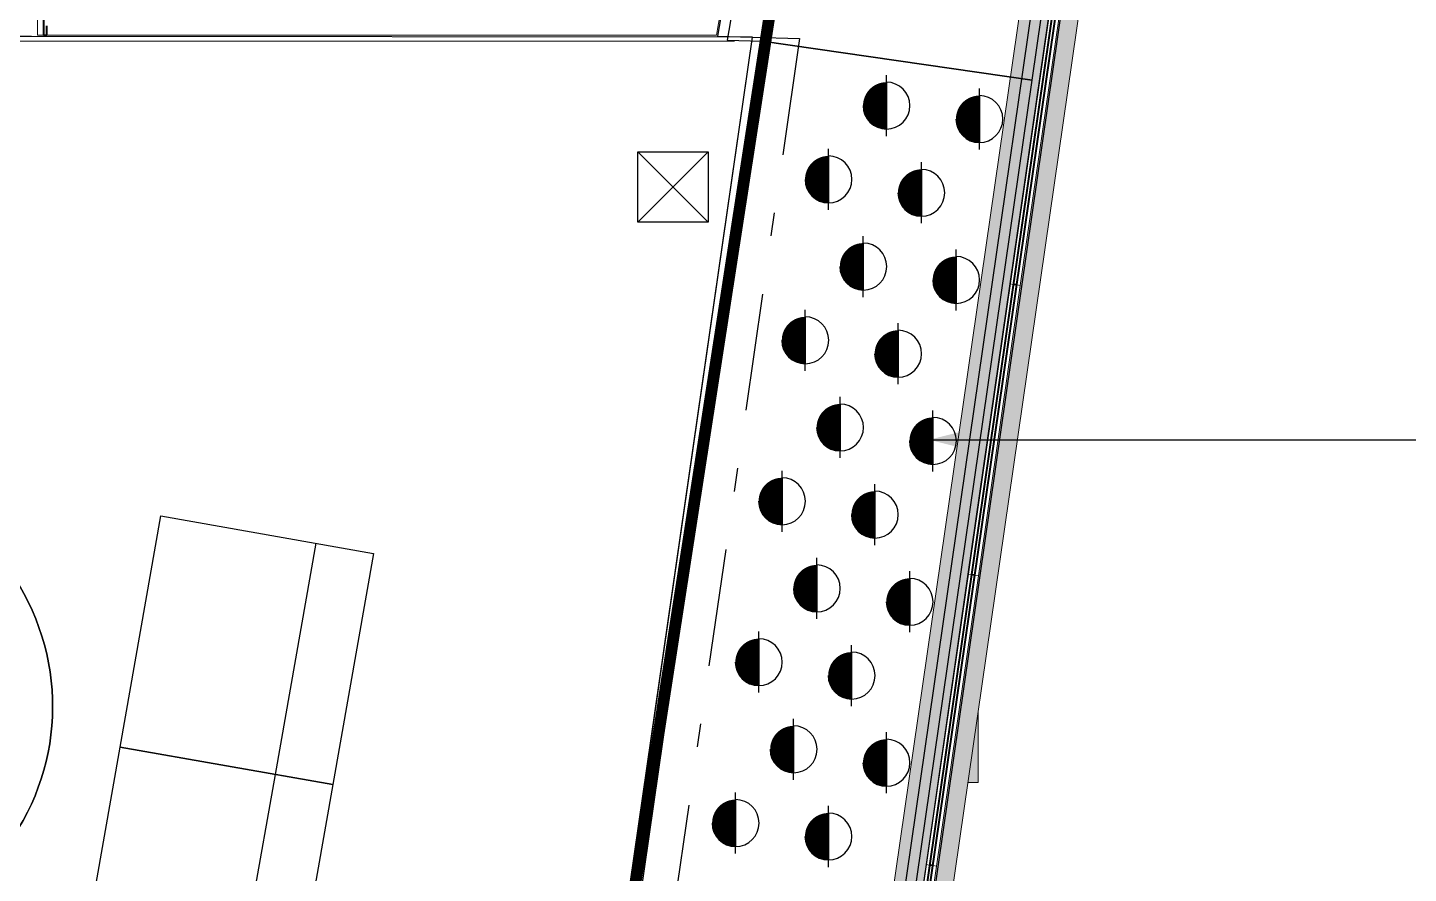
# Model space of a CAD drawing. Extents: x -14.2 to 52.3, y 2.5 to 90.9.
# Drawn here: x 39.4 to 45.28, y 10.58 to 14.18 of the extents above; entities that cross this region are included whole.
import ezdxf

# ---------------------------------------------------------------- set-up
doc = ezdxf.new("R2010")
doc.units = 0
for name, pattern in [('limpo_PINI-PSG-PE-0102-LAZ-R00$0$DAA_Traço Ponto', [10, 5, -2.5, 0, -2.5]), ('limpo_PINI-PSG-PE-0102-LAZ-R00$0$DASHDOT', [1, 0.5, -0.25, 0, -0.25]), ('limpo_PINI-PSG-PE-0102-LAZ-R00$0$HIDDEN', [0.375, 0.25, -0.125])]:
    doc.linetypes.add(name, pattern=pattern)
for name, color, linetype in [('FOR_CONTROL', 2, 'Continuous'), ('LEGENDA', 2, 'Continuous'), ('limpo_PINI-PSG-PE-0102-LAZ-R00$0$PA_EXTE_1', 1, 'Continuous'), ('limpo_PINI-PSG-PE-0102-LAZ-R00$0$PA_EXTE_3', 3, 'Continuous'), ('limpo_PINI-PSG-PE-0102-LAZ-R00$0$PA_MOBI', 1, 'Continuous'), ('limpo_PINI-PSG-PE-0102-LAZ-R00$0$PA_PISO_1', 11, 'Continuous'), ('limpo_PINI-PSG-PE-0102-LAZ-R00$0$PA_PROJ_I', 2, 'limpo_PINI-PSG-PE-0102-LAZ-R00$0$DASHDOT'), ('limpo_PINI-PSG-PE-0102-LAZ-R00$0$PA_PROJ_S_AUX', 212, 'limpo_PINI-PSG-PE-0102-LAZ-R00$0$HIDDEN'), ('limpo_PINI-PSG-PE-0102-LAZ-R00$0$QUADROS', 1, 'Continuous'), ('limpo_PINI-PSG-PE-0102-LAZ-R00$0$XR_ARQT', 7, 'Continuous'), ('limpo_PINI-PSG-PE-0102-LAZ-R00$0$XR_ELET', 31, 'Continuous'), ('PLANTIO1', 2, 'Continuous'), ('XR_ARQT', 7, 'Continuous')]:
    doc.layers.add(name, color=color, linetype=linetype)
for name, color, linetype, lineweight in [('limpo_PINI-PSG-PE-0102-LAZ-R00$0$A-DETL', 1, 'Continuous', 5), ('limpo_PINI-PSG-PE-0102-LAZ-R00$0$A-GLAZ-CURT', 52, 'Continuous', 5), ('limpo_PINI-PSG-PE-0102-LAZ-R00$0$A-WALL', 1, 'Continuous', 5), ('limpo_PINI-PSG-PE-0102-LAZ-R00$0$A-WALL-FNSH', 1, 'Continuous', 40), ('limpo_PINI-PSG-PE-0102-LAZ-R00$0$ARQ_PISO', 23, 'Continuous', 5), ('limpo_PINI-PSG-PE-0102-LAZ-R00$0$LAYOUT_AMB_LAZ_dwg', 8, 'Continuous', 5), ('limpo_PINI-PSG-PE-0102-LAZ-R00$0$S-BEAM', 12, 'Continuous', 5)]:
    doc.layers.add(name, color=color, linetype=linetype, lineweight=lineweight)

# ---------------------------------------------------------------- blocks, each defined once
blk = doc.blocks.new('limpo_PINI-PSG-PE-0102-LAZ-R00$0$sofa')
at = {"layer": 'limpo_PINI-PSG-PE-0102-LAZ-R00$0$PA_MOBI'}
blk.add_line((-3.0224, 24.454), (-2.0224, 24.454), dxfattribs=at)
blk.add_lwpolyline([(-3.0224, 24.204), (-2.0224, 24.204), (-2.0224, 25.124), (-3.0224, 25.124)], close=True, dxfattribs=at)
blk = doc.blocks.new('limpo_PINI-PSG-PE-0102-LAZ-R00$0$PINI-EST-PE-1101-TQR-R20_rvt-1-5PPE_008_LAZER__P_A_0_09_')
at = {"layer": 'limpo_PINI-PSG-PE-0102-LAZ-R00$0$S-BEAM'}
h = blk.add_hatch(color=10, dxfattribs=at)
h.paths.add_polyline_path([(34540.9, -16350.1), (36081.5, -5683.8), (36000.7, -5672.1), (34460, -16338.4), (34510.4, -16345.7)])
h.paths.add_polyline_path([(34415.5, -16332), (35956.2, -5665.7), (35834.1, -5648), (34293.4, -16314.4), (34356.6, -16323.5)])
blk.add_hatch(color=10, dxfattribs=at).paths.add_polyline_path([(35016.9, -13159.5), (35045.1, -13159.5), (35045.1, -12859), (35001.7, -13159.5)])
at = {"layer": 'limpo_PINI-PSG-PE-0102-LAZ-R00$0$S-BEAM', "color": 55, "lineweight": 18}
for p, q in [((35834.1, -5648), (34293.4, -16314.4)), ((34540.9, -16350.1), (36081.5, -5683.8)), ((35045.1, -12859), (35045.1, -13159.5)), ((35001.7, -13159.5), (35045.1, -13159.5))]:
    blk.add_line(p, q, dxfattribs=at)
blk = doc.blocks.new('limpo_PINI-PSG-PE-0102-LAZ-R00$0$Parede básica _ DAA_GDC_VID_INFTY - ___-2044034-5PPE_008_LAZER__P_A_0_09_')
at = {"layer": 'limpo_PINI-PSG-PE-0102-LAZ-R00$0$A-WALL'}
for p, q in [((34644.6, -14745.9), (34823.3, -13508.8)), ((34689.1, -14752.4), (34867.8, -13515.2)), ((34823.3, -13508.8), (34838.2, -13510.9)), ((34853, -13513), (34867.8, -13515.2)), ((34659.5, -14748.1), (34644.6, -14745.9)), ((34689.1, -14752.4), (34674.3, -14750.2))]:
    blk.add_line(p, q, dxfattribs=at)
blk = doc.blocks.new('limpo_PINI-PSG-PE-0102-LAZ-R00$0$Parede básica _ DAA_GDC_VID_INFTY - ___-2044035-5PPE_008_LAZER__P_A_0_09_')
at = {"layer": 'limpo_PINI-PSG-PE-0102-LAZ-R00$0$A-WALL'}
for p, q in [((34823.3, -13508.8), (35002, -12271.6)), ((34867.8, -13515.2), (35046.5, -12278)), ((35002, -12271.6), (35016.9, -12273.7)), ((35031.7, -12275.9), (35046.5, -12278)), ((34838.2, -13510.9), (34823.3, -13508.8)), ((34867.8, -13515.2), (34853, -13513))]:
    blk.add_line(p, q, dxfattribs=at)
blk = doc.blocks.new('limpo_PINI-PSG-PE-0102-LAZ-R00$0$Parede básica _ DAA_GDC_VID_INFTY - ___-2044036-5PPE_008_LAZER__P_A_0_09_')
at = {"layer": 'limpo_PINI-PSG-PE-0102-LAZ-R00$0$A-WALL'}
for p, q in [((35002, -12271.6), (35180.7, -11034.4)), ((35046.5, -12278), (35225.2, -11040.9)), ((35180.7, -11034.4), (35195.6, -11036.6)), ((35210.4, -11038.7), (35225.2, -11040.9)), ((35016.9, -12273.7), (35002, -12271.6)), ((35046.5, -12278), (35031.7, -12275.9))]:
    blk.add_line(p, q, dxfattribs=at)
blk = doc.blocks.new('limpo_PINI-PSG-PE-0102-LAZ-R00$0$Parede básica _ DAA_GDC_VID_INFTY - ___-2044037-5PPE_008_LAZER__P_A_0_09_')
at = {"layer": 'limpo_PINI-PSG-PE-0102-LAZ-R00$0$A-WALL'}
for p, q in [((35180.7, -11034.4), (35359.4, -9797.3)), ((35225.2, -11040.9), (35403.9, -9803.7)), ((35359.4, -9797.3), (35374.3, -9799.4)), ((35389.1, -9801.6), (35403.9, -9803.7)), ((35195.6, -11036.6), (35180.7, -11034.4)), ((35225.2, -11040.9), (35210.4, -11038.7))]:
    blk.add_line(p, q, dxfattribs=at)
blk = doc.blocks.new('limpo_PINI-PSG-PE-0102-LAZ-R00$0$LAYOUT_AMB_LAZ_dwg-2867451-5PPE_008_LAZER__P_A_0_09_')
at = {"layer": 'limpo_PINI-PSG-PE-0102-LAZ-R00$0$ARQ_PISO', "color": 9}
blk.add_line((47024.6, 8344.6), (50942, 8344.6), dxfattribs=at)
blk = doc.blocks.new('limpo_PINI-PSG-PE-0102-LAZ-R00$0$A$C745163c0')
at = {"layer": 'limpo_PINI-PSG-PE-0102-LAZ-R00$0$A-DETL', "color": 1, "linetype": 'limpo_PINI-PSG-PE-0102-LAZ-R00$0$DAA_Traço Ponto'}
blk.add_line((27557.6, -13318), (28582.4, -6223.6), dxfattribs=at)
at = {"layer": 'limpo_PINI-PSG-PE-0102-LAZ-R00$0$A-WALL', "color": 170, "lineweight": 40}
for p, q in [((25380, -7185.3), (25380, -7460.3)), ((29694.3, -7284.4), (28661.7, -14432.6)), ((28676.6, -14434.8), (29709.1, -7286.6)), ((25380, -7460.3), (25395, -7460.3)), ((25395, -7460.3), (25395, -7420.3)), ((29530.4, -8523.7), (29515.6, -8521.6)), ((29351.7, -9760.9), (29336.9, -9758.7)), ((29173, -10998), (29158.2, -10995.9))]:
    blk.add_line(p, q, dxfattribs=at)
at = {"layer": 'limpo_PINI-PSG-PE-0102-LAZ-R00$0$A-WALL-FNSH', "lineweight": 5}
for p, q in [((25355, -7185.3), (25355, -7460.3)), ((28250, -7460.3), (28292.8, -7211.2)), ((25355, -7460.3), (25380, -7460.3)), ((25395, -7460.3), (28250, -7460.3))]:
    blk.add_line(p, q, dxfattribs=at)
at = {"lineweight": 5}
blk.add_blockref('limpo_PINI-PSG-PE-0102-LAZ-R00$0$PINI-EST-PE-1101-TQR-R20_rvt-1-5PPE_008_LAZER__P_A_0_09_', (-5680, 2515), dxfattribs=at)
at = {"layer": 'limpo_PINI-PSG-PE-0102-LAZ-R00$0$A-GLAZ-CURT'}
for name in ['limpo_PINI-PSG-PE-0102-LAZ-R00$0$Parede básica _ DAA_GDC_VID_INFTY - ___-2044037-5PPE_008_LAZER__P_A_0_09_', 'limpo_PINI-PSG-PE-0102-LAZ-R00$0$Parede básica _ DAA_GDC_VID_INFTY - ___-2044036-5PPE_008_LAZER__P_A_0_09_', 'limpo_PINI-PSG-PE-0102-LAZ-R00$0$Parede básica _ DAA_GDC_VID_INFTY - ___-2044035-5PPE_008_LAZER__P_A_0_09_', 'limpo_PINI-PSG-PE-0102-LAZ-R00$0$Parede básica _ DAA_GDC_VID_INFTY - ___-2044034-5PPE_008_LAZER__P_A_0_09_']:
    blk.add_blockref(name, (-5680, 2515), dxfattribs=at)
at = {"layer": 'limpo_PINI-PSG-PE-0102-LAZ-R00$0$LAYOUT_AMB_LAZ_dwg', "color": 9}
blk.add_blockref('limpo_PINI-PSG-PE-0102-LAZ-R00$0$LAYOUT_AMB_LAZ_dwg-2867451-5PPE_008_LAZER__P_A_0_09_', (-22615.1, -15829.6), dxfattribs=at)
blk = doc.blocks.new('*U465', base_point=(68.129, -63.0771))
for p, q in [((68.279, -62.9271), (67.979, -63.2271)), ((67.979, -62.9271), (68.279, -63.2271))]:
    blk.add_line(p, q)
blk.add_lwpolyline([(67.979, -63.2271), (67.979, -62.9271), (68.279, -62.9271), (68.279, -63.2271)], close=True)
blk = doc.blocks.new('limpo_PINI-PSG-PE-0102-LAZ-R00$0$A$Cf52f6f8c')
at = {"layer": 'limpo_PINI-PSG-PE-0102-LAZ-R00$0$QUADROS'}
blk.add_blockref('*U465', (30.0642, -8.107), dxfattribs=at)
blk = doc.blocks.new('limpo_PINI-PSG-PE-0102-LAZ-R00')
at = {"layer": 'limpo_PINI-PSG-PE-0102-LAZ-R00$0$XR_ARQT', "xscale": 0.001000000000038553, "yscale": 0.001000000000038553, "zscale": 0.001000000000038553}
blk.add_blockref('limpo_PINI-PSG-PE-0102-LAZ-R00$0$A$C745163c0', (14.124, 21.592), dxfattribs=at)
at = {"layer": 'limpo_PINI-PSG-PE-0102-LAZ-R00$0$PA_EXTE_1'}
for points in [[(-6.7966, 42.7351), (46.7943, 42.7351, -0.456882), (47.7939, 41.5807), (42.795, 6.9729, -0.372795), (41.4836, 5.8373), (17.2608, 5.8373)], [(-6.7966, 42.6851), (46.7943, 42.6851, -0.456882), (47.7444, 41.5878), (42.7455, 6.98, -0.372795), (41.4836, 5.8873), (17.2608, 5.8873)]]:
    blk.add_lwpolyline(points, format="xyb", dxfattribs=at)
at = {"layer": 'limpo_PINI-PSG-PE-0102-LAZ-R00$0$PA_EXTE_3'}
blk.add_lwpolyline([(42.6713, 6.9908), (47.5777, 40.9584), (47.6691, 41.6297, 0.389373), (46.988, 42.5886), (44.4259, 24.8518), (44.2284, 24.8841), (42.3783, 14.1273), (42.5265, 14.1233), (41.6816, 8.274, -0.372795), (40.1376, 6.937), (32.6429, 7.072), (16.4228, 7.072), (16.4228, 5.9623), (41.4808, 5.9623, 0.373473)], format="xyb", close=True, dxfattribs=at)
blk.add_lwpolyline([(42.5265, 14.1233), (42.5768, 14.1219), (41.7311, 8.2669, -0.372875), (40.1371, 6.887), (32.6425, 7.022), (16.4228, 7.022)], format="xyb", dxfattribs=at)
at = {"layer": 'limpo_PINI-PSG-PE-0102-LAZ-R00$0$PA_PISO_1'}
for points in [[(42.5281, 14.1232), (39.4529, 14.1268), (38.5132, 14.1268, 0.092241), (38.1535, 14.0599), (39.4201, 11.7534, -0.322187), (39.279, 10.5944), (35.9778, 7.0119), (40.1376, 6.937, 0.372795), (41.6816, 8.274)], [(39.279, 10.5944, 0.322187), (39.4201, 11.7534), (38.1535, 14.0599, 0.092241), (37.842, 13.8681), (37.6376, 13.683), (37.0426, 13.1443, -0.042904), (36.7699, 12.9369), (35.6875, 10.3189, -0.377609), (34.5011, 9.736), (32.6429, 10.2411), (32.6427, 7.077), (35.9778, 7.0119)]]:
    blk.add_lwpolyline(points, format="xyb", close=True, dxfattribs=at)
at = {"layer": 'limpo_PINI-PSG-PE-0102-LAZ-R00$0$PA_PROJ_I'}
blk.add_lwpolyline([(42.5281, 14.1232), (42.7277, 14.1178), (41.8795, 8.2454, -0.373095), (40.1357, 6.737), (32.6411, 6.872), (16.4228, 6.872)], format="xyb", dxfattribs=at)
at = {"layer": 'limpo_PINI-PSG-PE-0102-LAZ-R00$0$PA_PROJ_S_AUX'}
blk.add_lwpolyline([(13.4339, 14.5672, 0.05, 0.05, 0), (21.6408, 14.562, 0.05, 0.05, -0.549162), (23.414, 11.7696, 0.05, 0.05, 0), (21.8955, 8.5327, 0.05, 0.05, 0.549369), (22.9095, 6.937, 0.05, 0.05, 0), (40.1376, 6.937, 0.05, 0.05, 0.372795), (41.6816, 8.274, 0.05, 0.05, 0), (43.4609, 19.7869, 0.05, 0.05, 0), (45.7356, 25.1364, 0.05, 0.05, 0.034181), (46.3603, 27.2114, 0.05, 0.05, 0.368315), (45.1626, 29.4847, 0.05, 0.05, 0.076494), (21.8264, 33.4515, 0.05, 0.05, 0.105248), (19.4187, 32.939, 0.05, 0.05, 0), (10.8328, 28.7025, 0.05, 0.05, 0.246748), (10.329, 27.7438, 0.05, 0.05, 0), (10.329, 27.565, 0, 0, 0)], format="xyseb", dxfattribs=at)
at = {"layer": 'limpo_PINI-PSG-PE-0102-LAZ-R00$0$PA_MOBI', "xscale": -1, "rotation": 80.00354595425027}
for p in [(64.2233, 4.7459), (64.0497, 3.7611)]:
    blk.add_blockref('limpo_PINI-PSG-PE-0102-LAZ-R00$0$sofa', p, dxfattribs=at)
at = {"layer": 'limpo_PINI-PSG-PE-0102-LAZ-R00$0$XR_ELET'}
blk.add_blockref('limpo_PINI-PSG-PE-0102-LAZ-R00$0$A$Cf52f6f8c', (12.124, 21.592), dxfattribs=at)
blk = doc.blocks.new('PL61')
at = {"layer": 'PLANTIO1'}
for p, q in [((0, -0.13), (0, 0.13)), ((0, 0.1), (0, -0.1))]:
    blk.add_line(p, q, dxfattribs=at)
at = {"layer": 'PLANTIO1', "const_width": 0.1}
for points in [[(0, 0.05, 0.414214), (-0.05, 0, 1)], [(0, -0.05, -0.414214), (-0.05, 0, -1)]]:
    blk.add_lwpolyline(points, format="xyb", dxfattribs=at)
at = {"layer": 'PLANTIO1'}
blk.add_lwpolyline([(-0.05, 0, 0.1, 0.1, 1), (-0.05, 0, 0, 0, 0)], format="xyseb", dxfattribs=at)
blk.add_arc((0, 0), 0.1, 180, 90, dxfattribs=at)
blk = doc.blocks.new('SETA')
blk.add_solid([(0, 0), (0.2338, -0.0585), (0.2338, 0.0585)])

msp = doc.modelspace()

# ---------------------------------------------------------------- linework, layer by layer
at = {"layer": 'FOR_CONTROL'}
for points in [[(45.2413, 24.7833), (44.3841, 24.8689), (44.2284, 24.8841), (42.3783, 14.1273), (42.5265, 14.1233), (42.5281, 14.1232), (43.6776, 13.9572)], [(45.2413, 24.7833), (44.3841, 24.8689), (44.2284, 24.8841), (42.3783, 14.1273), (42.5265, 14.1233), (42.5281, 14.1232), (43.6776, 13.9572)], [(43.6776, 13.9572), (42.5281, 14.1232), (42.5265, 14.1233), (41.9781, 10.3266), (43.1291, 10.1604)], [(43.6776, 13.9572), (42.5281, 14.1232), (42.5265, 14.1233), (41.9781, 10.3266), (43.1291, 10.1604)]]:
    msp.add_lwpolyline(points, close=True, dxfattribs=at)
at = {"layer": 'LEGENDA'}
for p, q in [((43.2385, 12.4252), (44.5607, 12.4252)), ((44.5607, 12.4252), (45.4981, 12.4252))]:
    msp.add_line(p, q, dxfattribs=at)

# ---------------------------------------------------------------- block references
msp.add_blockref('SETA', (43.2385, 12.4252), dxfattribs=at)
at = {"layer": 'PLANTIO1'}
for p in [(43.057, 13.849), (43.4529, 13.7918), (42.8096, 13.5347), (43.2055, 13.4775), (42.958, 13.1633), (43.3539, 13.1061), (42.7105, 12.849), (43.1064, 12.7918), (42.8589, 12.4776), (43.2548, 12.4204), (42.6115, 12.1633), (43.0074, 12.1061), (42.7599, 11.7919), (43.1558, 11.7347), (42.5124, 11.4776), (42.9083, 11.4204), (42.6609, 11.1062), (43.0567, 11.049), (42.4134, 10.7919), (42.8093, 10.7347)]:
    msp.add_blockref('PL61', p, dxfattribs=at)

# ---------------------------------------------------------------- next in the draw order: block references
at = {"layer": 'XR_ARQT'}
msp.add_blockref('limpo_PINI-PSG-PE-0102-LAZ-R00', (-0.0418, 0.017), dxfattribs=at)

doc.saveas('drawing.dxf')
